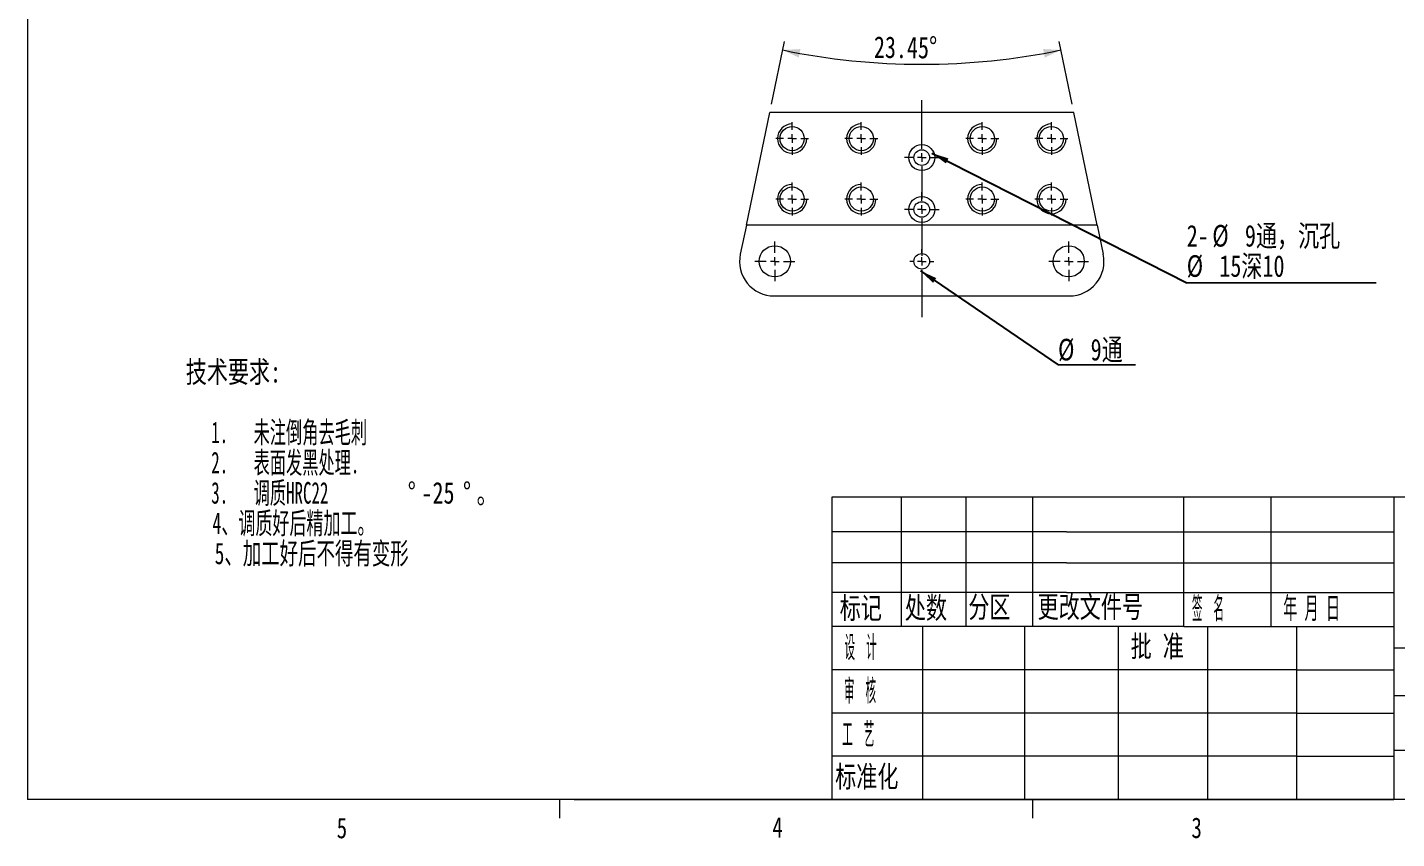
# Model space of a CAD drawing. Header units: millimetres. Extents: x 8 to 270, y 5 to 208.
# Drawn here: x 8.4 to 166.8, y 5.4 to 99.3 of the extents above; entities that cross this region are included whole.
import ezdxf

# ---------------------------------------------------------------- set-up
doc = ezdxf.new("R2010")
doc.units = ezdxf.units.MM
doc.styles.add('SLDTEXTSTYLE0', font='TXT', dxfattribs={"width": 0.75})
doc.styles.add('SLDTEXTSTYLE1', font='TXT', dxfattribs={"width": 0.576923})
doc.styles.add('SLDTEXTSTYLE2', font='TXT', dxfattribs={"width": 0.605769})
doc.styles.add('SLDTEXTSTYLE3', font='TXT', dxfattribs={"width": 0.65625})
doc.styles.add('SLDTEXTSTYLE6', font='TXT', dxfattribs={"width": 0.5})
doc.styles.add('SLDTEXTSTYLE7', font='TXT', dxfattribs={"width": 0.375})
doc.dimstyles.new('SLDDIMSTYLE2', dxfattribs={"dimtxt": 2, "dimasz": 2, "dimexe": 0, "dimexo": 0.0625, "dimgap": 0.5, "dimtad": 0, "dimtih": 1, "dimtoh": 1, "dimdec": 0, "dimzin": 0, "dimdsep": 46, "dimtxsty": 'Standard', "dimsah": 1, "dimcen": 0.09, "dimadec": 0, "dimazin": 0, "dimtfac": 1, "dimtdec": 0, "dimtofl": 0, "dimtmove": 0, "dimatfit": 3, "dimfxl": 1, "dimtolj": 1, "dimtzin": 0, "dimarcsym": 0})
doc.dimstyles.new('SLDDIMSTYLE3', dxfattribs={"dimtxt": 2.5, "dimasz": 2, "dimexe": 0, "dimexo": 0.0625, "dimtad": 1, "dimtoh": 1, "dimdec": 4, "dimlfac": 5, "dimzin": 12, "dimdsep": 46, "dimtxsty": 'SLDTEXTSTYLE0', "dimsah": 1, "dimcen": 0.09, "dimazin": 0, "dimtfac": 1, "dimtofl": 0, "dimtmove": 0, "dimatfit": 3, "dimfxl": 1, "dimtolj": 1, "dimtzin": 12, "dimarcsym": 0})

# ---------------------------------------------------------------- blocks, each defined once
blk = doc.blocks.new('SW_NOTE_0')
at = {"color": 0, "linetype": 'Continuous', "lineweight": 0, "char_height": 2.5, "attachment_point": 1}
for s, insert, style in [('技术要求:', (0, 3.19), 'SLDTEXTSTYLE0'), ('   1.   未注倒角去毛刺', (0, -3.81), 'SLDTEXTSTYLE1'), ('   2.   表面发黑处理.', (0, -7.31), 'SLDTEXTSTYLE1'), ('   3.   调质HRC22', (0, -10.81), 'SLDTEXTSTYLE1'), ('%%d', (25.68, -10.81), 'SLDTEXTSTYLE0'), ('-25', (27.27, -10.81), 'SLDTEXTSTYLE0'), ('%%d', (32.07, -10.81), 'SLDTEXTSTYLE0'), ('。', (33.66, -10.81), 'SLDTEXTSTYLE0'), ('   4、调质好后精加工。  ', (0, -14.31), 'SLDTEXTSTYLE2'), ('   5、加工好后不得有变形', (0, -17.81), 'SLDTEXTSTYLE3')]:
    blk.add_mtext(s, dxfattribs=dict(at, insert=insert, style=style))
blk = doc.blocks.new('*D17')
at = {"color": 7, "linetype": 'Continuous', "lineweight": 0}
for p, q in [((94.47, 90.39), (95.97, 97.63)), ((129.26, 90.39), (127.76, 97.63))]:
    blk.add_line(p, q, dxfattribs=at)
blk.add_arc((111.87, 174.21), 79.21, 258.2749, 281.7251, dxfattribs=at)
for points in [[(95.77, 96.65), (97.64, 95.78), (97.83, 96.76)], [(127.96, 96.65), (125.91, 96.76), (126.1, 95.78)]]:
    blk.add_solid(points, dxfattribs=at)
at = {"color": 7, "linetype": 'Continuous', "lineweight": 0, "insert": (106.34, 98.24), "char_height": 2.5, "attachment_point": 1, "rotation": 359.4687, "style": 'SLDTEXTSTYLE0'}
blk.add_mtext('23.45°', dxfattribs=at)
blk = doc.blocks.new('SW_CENTERMARKSYMBOL_9')
at = {"color": 0, "linetype": 'Continuous', "lineweight": 0}
for p, q in [((0, 1), (0, 6.63)), ((-1, 0), (-2, 0)), ((0, 0), (-0.5, 0)), ((0, 0), (0, 0.5)), ((0, 0), (0, -0.5)), ((0, 0), (0.5, 0)), ((1, 0), (2, 0)), ((0, -1), (0, -4.79))]:
    blk.add_line(p, q, dxfattribs=at)
blk = doc.blocks.new('SW_CENTERMARKSYMBOL_10')
at = {"color": 0, "linetype": 'Continuous', "lineweight": 0}
for p, q in [((0, 1), (0, 2)), ((-1, 0), (-2, 0)), ((0, 0), (-0.5, 0)), ((0, 0), (0, 0.5)), ((0, 0), (0, -0.5)), ((0, 0), (0.5, 0)), ((1, 0), (2, 0)), ((0, -1), (0, -5.38))]:
    blk.add_line(p, q, dxfattribs=at)
blk = doc.blocks.new('SW_CENTERMARKSYMBOL_11')
at = {"color": 0, "linetype": 'Continuous', "lineweight": 0}
for p, q in [((-1, 0), (-1.4, 0)), ((0, 0), (-0.5, 0)), ((0, 1), (0, 1.4)), ((0, 0), (0, 0.5)), ((0, 0), (0, -0.5)), ((0, 0), (0.5, 0)), ((1, 0), (1.4, 0)), ((0, -1), (0, -6.46))]:
    blk.add_line(p, q, dxfattribs=at)
blk = doc.blocks.new('SW_CENTERMARKSYMBOL_12')
at = {"color": 0, "linetype": 'Continuous', "lineweight": 0}
for p, q in [((0, 1), (0, 2.3)), ((-1, 0), (-2.3, 0)), ((0, 0), (-0.5, 0)), ((0, 0), (0, 0.5)), ((0, 0), (0, -0.5)), ((0, 0), (0.5, 0)), ((1, 0), (2.3, 0)), ((0, -1), (0, -2.3))]:
    blk.add_line(p, q, dxfattribs=at)
blk = doc.blocks.new('SW_CENTERMARKSYMBOL_13')
at = {"color": 0, "linetype": 'Continuous', "lineweight": 0}
for p, q in [((0, 1), (0, 2.3)), ((-1, 0), (-2.3, 0)), ((0, 0), (-0.5, 0)), ((0, 0), (0, 0.5)), ((0, 0), (0, -0.5)), ((0, 0), (0.5, 0)), ((1, 0), (2.3, 0)), ((0, -1), (0, -2.3))]:
    blk.add_line(p, q, dxfattribs=at)
blk = doc.blocks.new('SW_CENTERMARKSYMBOL_14')
at = {"color": 0, "linetype": 'Continuous', "lineweight": 0}
for p, q in [((0, 1), (0, 1.9)), ((-1, 0), (-1.9, 0)), ((0, 0), (-0.5, 0)), ((0, 0), (0, 0.5)), ((0, 0), (0, -0.5)), ((0, 0), (0.5, 0)), ((1, 0), (1.9, 0)), ((0, -1), (0, -1.9))]:
    blk.add_line(p, q, dxfattribs=at)
blk = doc.blocks.new('SW_CENTERMARKSYMBOL_15')
at = {"color": 0, "linetype": 'Continuous', "lineweight": 0}
for p, q in [((0, 1), (0, 1.9)), ((-1, 0), (-1.9, 0)), ((0, 0), (-0.5, 0)), ((0, 0), (0, 0.5)), ((0, 0), (0, -0.5)), ((0, 0), (0.5, 0)), ((1, 0), (1.9, 0)), ((0, -1), (0, -1.9))]:
    blk.add_line(p, q, dxfattribs=at)
blk = doc.blocks.new('SW_CENTERMARKSYMBOL_16')
at = {"color": 0, "linetype": 'Continuous', "lineweight": 0}
for p, q in [((0, 1), (0, 1.9)), ((-1, 0), (-1.9, 0)), ((0, 0), (-0.5, 0)), ((0, 0), (0, 0.5)), ((0, 0), (0, -0.5)), ((0, 0), (0.5, 0)), ((1, 0), (1.9, 0)), ((0, -1), (0, -1.9))]:
    blk.add_line(p, q, dxfattribs=at)
blk = doc.blocks.new('SW_CENTERMARKSYMBOL_17')
at = {"color": 0, "linetype": 'Continuous', "lineweight": 0}
for p, q in [((0, 1), (0, 1.9)), ((-1, 0), (-1.9, 0)), ((0, 0), (-0.5, 0)), ((0, 0), (0, 0.5)), ((0, 0), (0, -0.5)), ((0, 0), (0.5, 0)), ((1, 0), (1.9, 0)), ((0, -1), (0, -1.9))]:
    blk.add_line(p, q, dxfattribs=at)
blk = doc.blocks.new('SW_CENTERMARKSYMBOL_18')
at = {"color": 0, "linetype": 'Continuous', "lineweight": 0}
for p, q in [((0, 1), (0, 1.9)), ((-1, 0), (-1.9, 0)), ((0, 0), (-0.5, 0)), ((0, 0), (0, 0.5)), ((0, 0), (0, -0.5)), ((0, 0), (0.5, 0)), ((1, 0), (1.9, 0)), ((0, -1), (0, -1.9))]:
    blk.add_line(p, q, dxfattribs=at)
blk = doc.blocks.new('SW_CENTERMARKSYMBOL_19')
at = {"color": 0, "linetype": 'Continuous', "lineweight": 0}
for p, q in [((0, 1), (0, 1.9)), ((-1, 0), (-1.9, 0)), ((0, 0), (-0.5, 0)), ((0, 0), (0, 0.5)), ((0, 0), (0, -0.5)), ((0, 0), (0.5, 0)), ((1, 0), (1.9, 0)), ((0, -1), (0, -1.9))]:
    blk.add_line(p, q, dxfattribs=at)
blk = doc.blocks.new('SW_CENTERMARKSYMBOL_20')
at = {"color": 0, "linetype": 'Continuous', "lineweight": 0}
for p, q in [((0, 1), (0, 1.9)), ((-1, 0), (-1.9, 0)), ((0, 0), (-0.5, 0)), ((0, 0), (0, 0.5)), ((0, 0), (0, -0.5)), ((0, 0), (0.5, 0)), ((1, 0), (1.9, 0)), ((0, -1), (0, -1.9))]:
    blk.add_line(p, q, dxfattribs=at)
blk = doc.blocks.new('SW_CENTERMARKSYMBOL_21')
at = {"color": 0, "linetype": 'Continuous', "lineweight": 0}
for p, q in [((0, 1), (0, 1.9)), ((-1, 0), (-1.9, 0)), ((0, 0), (-0.5, 0)), ((0, 0), (0, 0.5)), ((0, 0), (0, -0.5)), ((0, 0), (0.5, 0)), ((1, 0), (1.9, 0)), ((0, -1), (0, -1.9))]:
    blk.add_line(p, q, dxfattribs=at)
blk = doc.blocks.new('SW_NOTE_5')
at = {"color": 0, "linetype": 'Continuous', "lineweight": 0}
for p, q in [((0, 0), (21.91, 0)), ((21.91, 0), (0, 0)), ((0, 0), (21.91, 0)), ((21.91, 0), (0, 0)), ((0, 0), (21.91, 0)), ((21.91, 0), (0, 0))]:
    blk.add_line(p, q, dxfattribs=at)
at = {"color": 0, "linetype": 'Continuous', "lineweight": 0, "char_height": 2.5, "attachment_point": 1, "style": 'SLDTEXTSTYLE0'}
for s, insert in [('2-', (0, 6.69, 14.5)), ('%%c', (2.96, 6.69, 14.5)), ('9通，沉孔', (6.73, 6.69, 14.5)), ('%%c', (0, 3.19, 14.5)), ('15深10', (3.77, 3.19, 14.5))]:
    blk.add_mtext(s, dxfattribs=dict(at, insert=insert))
blk = doc.blocks.new('SW_NOTE_6')
at = {"color": 0, "linetype": 'Continuous', "lineweight": 0}
for p, q in [((0, 0), (8.95, 0)), ((8.95, 0), (0, 0)), ((0, 0), (8.95, 0)), ((8.95, 0), (0, 0)), ((0, 0), (8.95, 0)), ((8.95, 0), (0, 0))]:
    blk.add_line(p, q, dxfattribs=at)
at = {"color": 0, "linetype": 'Continuous', "lineweight": 0, "char_height": 2.5, "attachment_point": 1, "style": 'SLDTEXTSTYLE0'}
for s, insert in [('9通', (3.77, 3.02, 14.5)), ('%%c', (0, 3.02, 14.5))]:
    blk.add_mtext(s, dxfattribs=dict(at, insert=insert))

msp = doc.modelspace()

# ---------------------------------------------------------------- linework, layer by layer
at = {"color": 7, "linetype": 'Continuous', "lineweight": 0}
for p, q in [((8.380146, 208.078659), (8.380146, 9.958659)), ((101.497886, 44.958659), (270.000146, 44.958659)), ((101.497886, 9.958659), (101.497886, 44.958659)), ((109.490574, 44.958659), (109.490574, 29.958659)), ((116.954507, 44.958659), (116.954507, 29.958659)), ((124.689856, 44.958659), (124.689856, 29.958659)), ((142.196173, 29.958659), (142.196173, 44.958659)), ((152.238556, 44.958659), (152.238556, 29.958659)), ((166.480025, 44.958659), (166.480025, 9.958659)), ((128.618609, 40.912902), (101.497886, 40.912902)), ((128.618609, 40.912902), (166.480025, 40.912902)), ((128.618609, 37.354046), (101.497886, 37.354046)), ((128.618609, 37.354046), (166.480025, 37.354046)), ((128.618609, 33.922291), (101.497886, 33.922291)), ((128.618609, 33.922291), (166.480025, 33.922291)), ((142.196173, 29.958659), (101.497886, 29.958659)), ((111.933316, 29.958659), (111.933316, 9.958659)), ((123.739901, 29.958659), (123.739901, 9.958659)), ((134.596532, 29.958659), (134.596532, 9.958659)), ((142.196173, 29.958659), (166.480025, 29.958659)), ((144.91033, 29.958659), (144.91033, 9.958659)), ((155.224129, 29.958659), (155.224129, 9.958659)), ((200.962735, 27.458659), (166.480025, 27.458659)), ((134.596532, 24.958659), (101.497886, 24.958659)), ((144.91033, 24.958659), (134.596532, 24.958659)), ((155.224129, 24.958659), (144.91033, 24.958659)), ((155.224129, 24.958659), (166.480025, 24.958659)), ((200.962735, 21.958659), (166.480025, 21.958659)), ((134.596532, 19.958659), (101.497886, 19.958659)), ((144.91033, 19.958659), (134.596532, 19.958659)), ((155.224129, 19.958659), (144.91033, 19.958659)), ((155.224129, 19.958659), (166.480025, 19.958659)), ((134.596532, 14.958659), (101.497886, 14.958659)), ((144.91033, 14.958659), (134.596532, 14.958659)), ((155.224129, 14.958659), (144.91033, 14.958659)), ((155.224129, 14.958659), (166.480025, 14.958659)), ((200.962735, 15.543889), (166.480025, 15.632634)), ((270.000146, 9.958659), (8.380146, 9.958659)), ((69.968796, 9.958659), (69.968796, 7.804759)), ((71.654278, 9.958659), (166.480025, 9.958659)), ((124.689856, 9.958659), (124.689856, 7.804759))]:
    msp.add_line(p, q, dxfattribs=at)
at = {"color": 7, "linetype": 'Continuous', "lineweight": 15}
for p, q in [((91.569588, 76.408549), (94.267701, 89.408549)), ((129.467701, 89.408549), (94.267701, 89.408549)), ((132.165814, 76.408549), (129.467701, 89.408549)), ((91.569588, 76.408549), (90.866598, 73.021415)), ((132.165814, 76.408549), (91.569588, 76.408549)), ((132.165814, 76.408549), (132.868805, 73.021415)), ((90.863545, 73.008549), (90.863519, 73.008549)), ((90.86395, 73.008549), (90.863545, 73.008549)), ((132.871858, 73.008549), (132.871453, 73.008549)), ((94.783133, 68.208549), (128.952269, 68.208549)), ((129.752269, 68.289115), (129.752269, 68.289365)), ((129.752269, 68.288811), (129.752269, 68.289115))]:
    msp.add_line(p, q, dxfattribs=at)
for centre, radius in [((96.867701, 86.408549), 1.4), ((104.867701, 86.408549), 1.4), ((118.867701, 86.408549), 1.4), ((126.867701, 86.408549), 1.4), ((111.867701, 84.208549), 1.5), ((111.867701, 84.208549), 0.9), ((96.867701, 79.408549), 1.4), ((104.867701, 79.408549), 1.4), ((118.867701, 79.408549), 1.4), ((126.867701, 79.408549), 1.4), ((111.867701, 78.208549), 1.5), ((111.867701, 78.208549), 0.9), ((94.867701, 72.208549), 1.8), ((111.867701, 72.208549), 0.9), ((128.867701, 72.208549), 1.8)]:
    msp.add_circle(centre, radius, dxfattribs=at)
at = {"color": 7, "linetype": 'Continuous', "lineweight": 0}
for centre in [(96.867701, 86.408549), (104.867701, 86.408549), (118.867701, 86.408549), (126.867701, 86.408549), (96.867701, 79.408549), (104.867701, 79.408549), (118.867701, 79.408549), (126.867701, 79.408549)]:
    msp.add_arc(centre, 1.69363, 90, 0, dxfattribs=at)
at = {"color": 7, "linetype": 'Continuous', "lineweight": 15}
for centre, start, end in [((94.783133, 72.208549), 168.27488798, 270), ((128.952269, 72.208549), 270, 11.72511202)]:
    msp.add_arc(centre, 4, start, end, dxfattribs=at)

# ---------------------------------------------------------------- block references
at = {"color": 7, "linetype": 'Continuous', "lineweight": 0}
for name, p in [('SW_CENTERMARKSYMBOL_9', (111.867701, 84.208549)), ('SW_CENTERMARKSYMBOL_19', (96.867701, 86.408549)), ('SW_CENTERMARKSYMBOL_15', (104.867701, 86.408549)), ('SW_CENTERMARKSYMBOL_18', (118.867701, 86.408549)), ('SW_CENTERMARKSYMBOL_17', (126.867701, 86.408549)), ('SW_CENTERMARKSYMBOL_16', (96.867701, 79.408549)), ('SW_CENTERMARKSYMBOL_20', (104.867701, 79.408549)), ('SW_CENTERMARKSYMBOL_14', (118.867701, 79.408549)), ('SW_CENTERMARKSYMBOL_21', (126.867701, 79.408549)), ('SW_CENTERMARKSYMBOL_10', (111.867701, 78.208549)), ('SW_NOTE_5', (142.525731, 69.72686)), ('SW_CENTERMARKSYMBOL_12', (94.867701, 72.208549)), ('SW_CENTERMARKSYMBOL_13', (128.867701, 72.208549)), ('SW_CENTERMARKSYMBOL_11', (111.867701, 72.208549)), ('SW_NOTE_6', (127.634865, 60.229928)), ('SW_NOTE_0', (26.706899, 57.492838))]:
    msp.add_blockref(name, p, dxfattribs=at)

# ---------------------------------------------------------------- texts
at = {"color": 7, "linetype": 'Continuous', "lineweight": 0, "attachment_point": 1}
for s, insert, char_height, style in [('标记', (102.377174, 33.363282), 2.5, 'SLDTEXTSTYLE0'), ('处数', (109.907455, 33.391435), 2.5, 'SLDTEXTSTYLE0'), ('分区', (117.257592, 33.484998), 2.5, 'SLDTEXTSTYLE0'), ('更改文件号', (125.270944, 33.49579), 2.5, 'SLDTEXTSTYLE0'), ('签  名', (143.129011, 33.345424), 2.5, 'SLDTEXTSTYLE7'), ('年 月 日', (153.684728, 33.363069), 2.5, 'SLDTEXTSTYLE6'), ('设  计', (102.929102, 28.859585), 2.5, 'SLDTEXTSTYLE7'), ('批 准', (136.036206, 28.947828), 2.5, 'SLDTEXTSTYLE0'), ('审  核', (102.866615, 23.831249), 2.5, 'SLDTEXTSTYLE7'), ('工  艺', (102.658014, 18.796528), 2.5, 'SLDTEXTSTYLE7'), ('标准化', (101.850179, 13.871962), 2.5, 'SLDTEXTSTYLE0'), ('5', (44.16529, 7.860977), 2.38125, 'SLDTEXTSTYLE0'), ('4', (94.584528, 7.940666), 2.38125, 'SLDTEXTSTYLE0'), ('3', (143.064121, 7.88721), 2.38125, 'SLDTEXTSTYLE0')]:
    msp.add_mtext(s, dxfattribs=dict(at, insert=insert, char_height=char_height, style=style))

# ---------------------------------------------------------------- dimensions: what is measured, and where the dimension line sits
at = {"color": 7, "linetype": 'Continuous', "lineweight": 0}
dim = msp.add_angular_dim_2l(base=(103.777109, 95.413922), line1=((94.267701, 89.408549), (90.866598, 73.021415)), line2=((129.467701, 89.408549), (132.868805, 73.021415)), dimstyle='SLDDIMSTYLE3', dxfattribs=at)
dim.commit()
dim.dimension.update_dxf_attribs({"geometry": '*D17', "text_midpoint": (111.867701, 94.999642), "dimtype": 162})

# ---------------------------------------------------------------- leaders
for points in [[(113.032062, 84.724769), (142.525731, 69.72686)], [(111.706769, 71.122203), (127.634865, 60.229928)]]:
    msp.add_leader(points, dimstyle='SLDDIMSTYLE2', dxfattribs=at)

doc.saveas('drawing.dxf')
